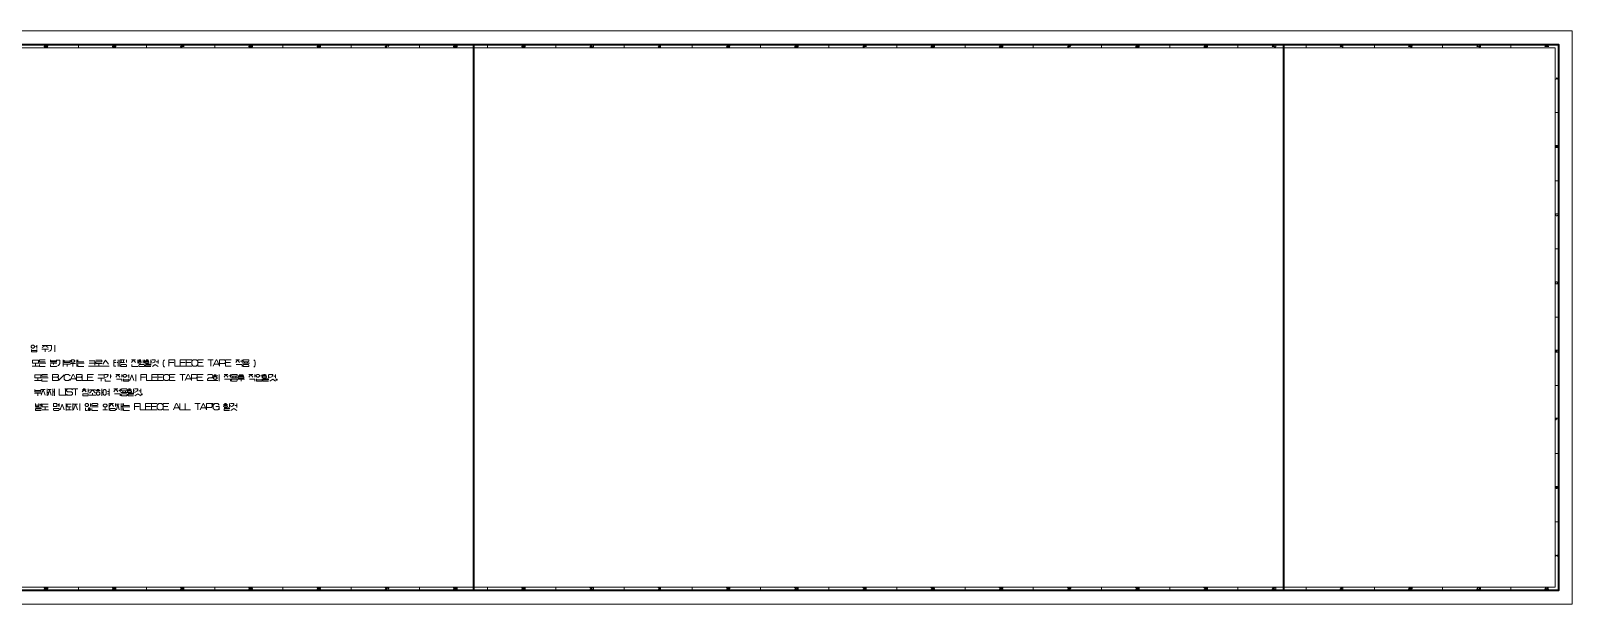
# Model space of a CAD drawing. Header units: millimetres. Extents: x 0 to 174, y 0 to 33.
# Drawn here: x 84.7 to 173.6, y 0 to 33.1 of the extents above; entities that cross this region are included whole.
import ezdxf

# ---------------------------------------------------------------- set-up
doc = ezdxf.new("R2010")
doc.units = ezdxf.units.MM
doc.layers.add('PDF2_형상', color=7, linetype='Continuous', true_color=0x405f80)

msp = doc.modelspace()

# ---------------------------------------------------------------- linework, layer by layer
at = {"layer": 'PDF2_형상', "color": 7, "lineweight": 13}
for points in [[(0, 0), (0, 33.11), (173.622, 33.11), (173.622, 0)], [(0.984, 0.984), (0.984, 32.126), (172.638, 32.126), (172.638, 0.984)], [(109.183, 32.288), (109.242, 32.288), (109.258, 32.271), (109.258, 32.254), (109.242, 32.237), (109.183, 32.237), (109.166, 32.254), (109.166, 32.271)], [(117.065, 32.288), (117.116, 32.288), (117.141, 32.262), (117.141, 32.203), (117.116, 32.178), (117.065, 32.178), (117.04, 32.203), (117.04, 32.262)], [(148.553, 32.288), (148.612, 32.288), (148.628, 32.271), (148.628, 32.254), (148.612, 32.237), (148.553, 32.237), (148.536, 32.254), (148.536, 32.271)], [(156.443, 32.288), (156.494, 32.288), (156.519, 32.262), (156.519, 32.203), (156.494, 32.178), (156.443, 32.178), (156.418, 32.203), (156.418, 32.262)], [(172.677, 18.607), (172.753, 18.607), (172.778, 18.581), (172.778, 18.522), (172.753, 18.497), (172.677, 18.497)], [(84.73, 14.961), (84.814, 14.961), (84.871, 14.904), (84.871, 14.848), (84.814, 14.792), (84.73, 14.792), (84.674, 14.848), (84.674, 14.904)], [(84.758, 14.089), (85.096, 14.089), (85.096, 13.92), (84.758, 13.92)], [(87.036, 14.117), (87.148, 14.117), (87.205, 14.061), (87.205, 14.033), (87.148, 13.976), (87.036, 13.976), (86.98, 14.033), (86.98, 14.061)], [(89.876, 13.836), (90.157, 13.836), (90.186, 13.808), (90.186, 13.751), (90.157, 13.723), (89.876, 13.723), (89.848, 13.751), (89.848, 13.808)], [(90.889, 14.004), (91.001, 14.004), (91.029, 13.976), (91.029, 13.948), (91.001, 13.92), (90.889, 13.92), (90.861, 13.948), (90.861, 13.976)], [(90.917, 13.836), (91.198, 13.836), (91.226, 13.808), (91.226, 13.751), (91.198, 13.723), (90.917, 13.723), (90.889, 13.751), (90.889, 13.808)], [(91.282, 14.004), (91.451, 14.004), (91.479, 13.976), (91.479, 13.948), (91.451, 13.92), (91.282, 13.92), (91.254, 13.948), (91.254, 13.976)], [(96.935, 14.117), (97.216, 14.117), (97.244, 14.089), (97.244, 14.033), (97.216, 14.004), (96.935, 14.004), (96.907, 14.033), (96.907, 14.089)], [(96.935, 13.836), (97.216, 13.836), (97.244, 13.808), (97.244, 13.751), (97.216, 13.723), (96.935, 13.723), (96.907, 13.751), (96.907, 13.808)], [(84.899, 13.245), (85.236, 13.245), (85.236, 13.077), (84.899, 13.077)], [(90.045, 13.273), (90.129, 13.273), (90.186, 13.217), (90.186, 13.161), (90.129, 13.105), (90.045, 13.105), (89.989, 13.161), (89.989, 13.217)], [(95.247, 13.133), (95.36, 13.133), (95.416, 13.077), (95.416, 13.048), (95.36, 12.992), (95.247, 12.992), (95.191, 13.048), (95.191, 13.077)], [(96.26, 13.273), (96.541, 13.273), (96.569, 13.245), (96.569, 13.189), (96.541, 13.161), (96.26, 13.161), (96.232, 13.189), (96.232, 13.245)], [(96.26, 12.992), (96.541, 12.992), (96.569, 12.964), (96.569, 12.908), (96.541, 12.88), (96.26, 12.88), (96.232, 12.908), (96.232, 12.964)], [(96.654, 13.133), (96.935, 13.133), (96.963, 13.105), (96.963, 13.077), (96.935, 13.048), (96.654, 13.048), (96.626, 13.077), (96.626, 13.105)], [(97.722, 13.273), (97.807, 13.273), (97.863, 13.217), (97.863, 13.161), (97.807, 13.105), (97.722, 13.105), (97.666, 13.161), (97.666, 13.217)], [(98.06, 13.161), (98.228, 13.161), (98.257, 13.133), (98.257, 13.105), (98.228, 13.077), (98.06, 13.077), (98.032, 13.105), (98.032, 13.133)], [(98.819, 12.992), (98.875, 12.992), (98.875, 12.936), (98.819, 12.936)], [(85.967, 11.586), (86.164, 11.586), (86.164, 11.417), (85.967, 11.417)], [(87.655, 12.148), (87.964, 12.148), (87.964, 12.036), (87.655, 12.036)], [(87.852, 11.586), (87.936, 11.586), (87.992, 11.53), (87.992, 11.474), (87.936, 11.417), (87.852, 11.417), (87.795, 11.474), (87.795, 11.53)], [(88.217, 11.586), (88.498, 11.586), (88.526, 11.558), (88.526, 11.502), (88.498, 11.474), (88.217, 11.474), (88.189, 11.502), (88.189, 11.558)], [(88.498, 12.261), (88.583, 12.261), (88.639, 12.205), (88.639, 12.12), (88.583, 12.064), (88.498, 12.064), (88.442, 12.12), (88.442, 12.205)], [(88.892, 12.402), (88.948, 12.402), (89.005, 12.345), (89.005, 12.12), (88.948, 12.064), (88.892, 12.064), (88.836, 12.12), (88.836, 12.345)], [(89.904, 12.43), (90.186, 12.43), (90.214, 12.402), (90.214, 12.345), (90.186, 12.317), (89.904, 12.317), (89.876, 12.345), (89.876, 12.402)], [(89.904, 12.148), (90.186, 12.148), (90.214, 12.12), (90.214, 12.064), (90.186, 12.036), (89.904, 12.036), (89.876, 12.064), (89.876, 12.12)], [(90.27, 12.317), (90.439, 12.317), (90.467, 12.289), (90.467, 12.261), (90.439, 12.233), (90.27, 12.233), (90.242, 12.261), (90.242, 12.289)], [(91.029, 12.148), (91.086, 12.148), (91.086, 12.092), (91.029, 12.092)], [(95.135, 11.586), (95.191, 11.586), (95.135, 11.474)], [(85.996, 11.305), (86.277, 11.305), (86.305, 11.277), (86.305, 11.22), (86.277, 11.192), (85.996, 11.192), (85.967, 11.22), (85.967, 11.277)], [(87.992, 11.249), (88.077, 11.249), (88.105, 11.22), (88.077, 11.192), (87.992, 11.192), (87.964, 11.22)], [(88.892, 11.558), (89.005, 11.558), (89.061, 11.502), (89.061, 11.445), (89.005, 11.389), (88.892, 11.389), (88.836, 11.445), (88.836, 11.502)], [(89.258, 11.305), (89.511, 11.305), (89.539, 11.277), (89.539, 11.22), (89.511, 11.192), (89.258, 11.192), (89.229, 11.22), (89.229, 11.277)], [(95.81, 11.474), (95.979, 11.474), (96.007, 11.445), (96.007, 11.417), (95.979, 11.389), (95.81, 11.389), (95.782, 11.417), (95.782, 11.445)], [(109.183, 0.949), (109.242, 0.949), (109.258, 0.932), (109.258, 0.915), (109.242, 0.898), (109.183, 0.898), (109.166, 0.915), (109.166, 0.932)], [(117.065, 0.949), (117.116, 0.949), (117.141, 0.924), (117.141, 0.865), (117.116, 0.839), (117.065, 0.839), (117.04, 0.865), (117.04, 0.924)], [(148.553, 0.949), (148.612, 0.949), (148.628, 0.932), (148.628, 0.915), (148.612, 0.898), (148.553, 0.898), (148.536, 0.915), (148.536, 0.932)], [(156.443, 0.949), (156.494, 0.949), (156.519, 0.924), (156.519, 0.865), (156.494, 0.839), (156.443, 0.839), (156.418, 0.865), (156.418, 0.924)]]:
    msp.add_lwpolyline(points, close=True, dxfattribs=at)
at = {"layer": 'PDF2_형상', "color": 7, "lineweight": 35}
msp.add_lwpolyline([(0.787, 0.787), (0.787, 32.323), (172.835, 32.323), (172.835, 0.787)], close=True, dxfattribs=at)
at = {"layer": 'PDF2_형상', "color": 7, "lineweight": 13}
for points in [[(85.433, 32.271), (85.45, 32.288), (85.509, 32.288), (85.526, 32.271), (85.526, 32.246), (85.509, 32.229), (85.458, 32.229), (85.433, 32.203), (85.433, 32.178), (85.526, 32.178)], [(85.544, 32.271), (85.56, 32.288), (85.62, 32.288), (85.636, 32.271), (85.636, 32.246), (85.62, 32.229), (85.569, 32.229), (85.544, 32.203), (85.544, 32.178), (85.636, 32.178)], [(87.402, 32.126), (87.402, 32.323)], [(89.37, 32.271), (89.387, 32.288), (89.446, 32.288), (89.463, 32.271), (89.463, 32.246), (89.446, 32.229), (89.395, 32.229), (89.37, 32.203), (89.37, 32.178), (89.463, 32.178)], [(89.481, 32.271), (89.497, 32.288), (89.557, 32.288), (89.573, 32.271), (89.573, 32.254), (89.557, 32.237), (89.514, 32.237), (89.557, 32.237), (89.573, 32.22), (89.573, 32.195), (89.557, 32.178), (89.497, 32.178), (89.481, 32.195)], [(91.339, 32.126), (91.339, 32.323)], [(93.307, 32.271), (93.324, 32.288), (93.383, 32.288), (93.4, 32.271), (93.4, 32.246), (93.383, 32.229), (93.332, 32.229), (93.307, 32.203), (93.307, 32.178), (93.4, 32.178)], [(93.493, 32.178), (93.493, 32.288), (93.477, 32.288), (93.418, 32.212), (93.418, 32.195), (93.519, 32.195)], [(95.276, 32.126), (95.276, 32.323)], [(97.244, 32.271), (97.261, 32.288), (97.32, 32.288), (97.337, 32.271), (97.337, 32.246), (97.32, 32.229), (97.269, 32.229), (97.244, 32.203), (97.244, 32.178), (97.337, 32.178)], [(97.447, 32.288), (97.355, 32.288), (97.355, 32.246), (97.431, 32.246), (97.447, 32.229), (97.447, 32.195), (97.431, 32.178), (97.372, 32.178), (97.355, 32.195)], [(99.213, 32.126), (99.213, 32.323)], [(101.181, 32.271), (101.198, 32.288), (101.257, 32.288), (101.274, 32.271), (101.274, 32.246), (101.257, 32.229), (101.206, 32.229), (101.181, 32.203), (101.181, 32.178), (101.274, 32.178)], [(101.384, 32.271), (101.367, 32.288), (101.308, 32.288), (101.292, 32.271), (101.292, 32.195), (101.308, 32.178), (101.367, 32.178), (101.384, 32.195), (101.384, 32.229), (101.367, 32.246), (101.308, 32.246), (101.292, 32.229)], [(103.15, 32.126), (103.15, 32.323)], [(105.118, 32.271), (105.135, 32.288), (105.194, 32.288), (105.211, 32.271), (105.211, 32.246), (105.194, 32.229), (105.143, 32.229), (105.118, 32.203), (105.118, 32.178), (105.211, 32.178)], [(105.229, 32.262), (105.229, 32.288), (105.321, 32.288), (105.321, 32.262), (105.279, 32.22), (105.279, 32.178)], [(107.087, 32.126), (107.087, 32.323)], [(109.055, 32.271), (109.072, 32.288), (109.131, 32.288), (109.148, 32.271), (109.148, 32.246), (109.131, 32.229), (109.08, 32.229), (109.055, 32.203), (109.055, 32.178), (109.148, 32.178)], [(109.183, 32.237), (109.166, 32.22), (109.166, 32.195), (109.183, 32.178), (109.242, 32.178), (109.258, 32.195), (109.258, 32.22), (109.242, 32.237)], [(111.024, 32.126), (111.024, 32.323)], [(112.992, 32.271), (113.009, 32.288), (113.068, 32.288), (113.085, 32.271), (113.085, 32.246), (113.068, 32.229), (113.017, 32.229), (112.992, 32.203), (112.992, 32.178), (113.085, 32.178)], [(113.195, 32.246), (113.179, 32.229), (113.12, 32.229), (113.103, 32.246), (113.103, 32.271), (113.12, 32.288), (113.179, 32.288), (113.195, 32.271), (113.195, 32.195), (113.179, 32.178), (113.12, 32.178), (113.103, 32.195)], [(114.961, 32.126), (114.961, 32.323)], [(116.929, 32.271), (116.946, 32.288), (117.005, 32.288), (117.022, 32.271), (117.022, 32.254), (117.005, 32.237), (116.963, 32.237), (117.005, 32.237), (117.022, 32.22), (117.022, 32.195), (117.005, 32.178), (116.946, 32.178), (116.929, 32.195)], [(118.898, 32.126), (118.898, 32.323)], [(120.866, 32.271), (120.883, 32.288), (120.942, 32.288), (120.959, 32.271), (120.959, 32.254), (120.942, 32.237), (120.9, 32.237), (120.942, 32.237), (120.959, 32.22), (120.959, 32.195), (120.942, 32.178), (120.883, 32.178), (120.866, 32.195)], [(120.977, 32.271), (121.002, 32.288), (121.002, 32.178)], [(120.977, 32.178), (121.027, 32.178)], [(122.835, 32.126), (122.835, 32.323)], [(124.803, 32.271), (124.82, 32.288), (124.879, 32.288), (124.896, 32.271), (124.896, 32.254), (124.879, 32.237), (124.837, 32.237), (124.879, 32.237), (124.896, 32.22), (124.896, 32.195), (124.879, 32.178), (124.82, 32.178), (124.803, 32.195)], [(124.914, 32.271), (124.931, 32.288), (124.99, 32.288), (125.007, 32.271), (125.007, 32.246), (124.99, 32.229), (124.939, 32.229), (124.914, 32.203), (124.914, 32.178), (125.007, 32.178)], [(126.772, 32.126), (126.772, 32.323)], [(128.74, 32.271), (128.757, 32.288), (128.816, 32.288), (128.833, 32.271), (128.833, 32.254), (128.816, 32.237), (128.774, 32.237), (128.816, 32.237), (128.833, 32.22), (128.833, 32.195), (128.816, 32.178), (128.757, 32.178), (128.74, 32.195)], [(128.851, 32.271), (128.868, 32.288), (128.927, 32.288), (128.943, 32.271), (128.943, 32.254), (128.927, 32.237), (128.884, 32.237), (128.927, 32.237), (128.943, 32.22), (128.943, 32.195), (128.927, 32.178), (128.868, 32.178), (128.851, 32.195)], [(130.709, 32.126), (130.709, 32.323)], [(132.677, 32.271), (132.694, 32.288), (132.753, 32.288), (132.77, 32.271), (132.77, 32.254), (132.753, 32.237), (132.711, 32.237), (132.753, 32.237), (132.77, 32.22), (132.77, 32.195), (132.753, 32.178), (132.694, 32.178), (132.677, 32.195)], [(132.864, 32.178), (132.864, 32.288), (132.847, 32.288), (132.788, 32.212), (132.788, 32.195), (132.889, 32.195)], [(134.646, 32.126), (134.646, 32.323)], [(136.614, 32.271), (136.631, 32.288), (136.69, 32.288), (136.707, 32.271), (136.707, 32.254), (136.69, 32.237), (136.648, 32.237), (136.69, 32.237), (136.707, 32.22), (136.707, 32.195), (136.69, 32.178), (136.631, 32.178), (136.614, 32.195)], [(136.818, 32.288), (136.725, 32.288), (136.725, 32.246), (136.801, 32.246), (136.818, 32.229), (136.818, 32.195), (136.801, 32.178), (136.742, 32.178), (136.725, 32.195)], [(138.583, 32.126), (138.583, 32.323)], [(140.551, 32.271), (140.568, 32.288), (140.627, 32.288), (140.644, 32.271), (140.644, 32.254), (140.627, 32.237), (140.585, 32.237), (140.627, 32.237), (140.644, 32.22), (140.644, 32.195), (140.627, 32.178), (140.568, 32.178), (140.551, 32.195)], [(140.755, 32.271), (140.738, 32.288), (140.679, 32.288), (140.662, 32.271), (140.662, 32.195), (140.679, 32.178), (140.738, 32.178), (140.755, 32.195), (140.755, 32.229), (140.738, 32.246), (140.679, 32.246), (140.662, 32.229)], [(142.52, 32.126), (142.52, 32.323)], [(144.488, 32.271), (144.505, 32.288), (144.564, 32.288), (144.581, 32.271), (144.581, 32.254), (144.564, 32.237), (144.522, 32.237), (144.564, 32.237), (144.581, 32.22), (144.581, 32.195), (144.564, 32.178), (144.505, 32.178), (144.488, 32.195)], [(144.599, 32.262), (144.599, 32.288), (144.692, 32.288), (144.692, 32.262), (144.649, 32.22), (144.649, 32.178)], [(146.457, 32.126), (146.457, 32.323)], [(148.425, 32.271), (148.442, 32.288), (148.501, 32.288), (148.518, 32.271), (148.518, 32.254), (148.501, 32.237), (148.459, 32.237), (148.501, 32.237), (148.518, 32.22), (148.518, 32.195), (148.501, 32.178), (148.442, 32.178), (148.425, 32.195)], [(148.553, 32.237), (148.536, 32.22), (148.536, 32.195), (148.553, 32.178), (148.612, 32.178), (148.628, 32.195), (148.628, 32.22), (148.612, 32.237)], [(150.394, 32.126), (150.394, 32.323)], [(152.362, 32.271), (152.379, 32.288), (152.438, 32.288), (152.455, 32.271), (152.455, 32.254), (152.438, 32.237), (152.396, 32.237), (152.438, 32.237), (152.455, 32.22), (152.455, 32.195), (152.438, 32.178), (152.379, 32.178), (152.362, 32.195)], [(152.566, 32.246), (152.549, 32.229), (152.49, 32.229), (152.473, 32.246), (152.473, 32.271), (152.49, 32.288), (152.549, 32.288), (152.566, 32.271), (152.566, 32.195), (152.549, 32.178), (152.49, 32.178), (152.473, 32.195)], [(154.331, 32.126), (154.331, 32.323)], [(156.375, 32.178), (156.375, 32.288), (156.358, 32.288), (156.299, 32.212), (156.299, 32.195), (156.4, 32.195)], [(158.268, 32.126), (158.268, 32.323)], [(160.312, 32.178), (160.312, 32.288), (160.295, 32.288), (160.236, 32.212), (160.236, 32.195), (160.337, 32.195)], [(160.355, 32.271), (160.381, 32.288), (160.381, 32.178)], [(160.355, 32.178), (160.406, 32.178)], [(162.205, 32.126), (162.205, 32.323)], [(164.249, 32.178), (164.249, 32.288), (164.232, 32.288), (164.173, 32.212), (164.173, 32.195), (164.274, 32.195)], [(164.292, 32.271), (164.309, 32.288), (164.368, 32.288), (164.385, 32.271), (164.385, 32.246), (164.368, 32.229), (164.318, 32.229), (164.292, 32.203), (164.292, 32.178), (164.385, 32.178)], [(166.142, 32.126), (166.142, 32.323)], [(168.186, 32.178), (168.186, 32.288), (168.169, 32.288), (168.11, 32.212), (168.11, 32.195), (168.212, 32.195)], [(168.229, 32.271), (168.246, 32.288), (168.305, 32.288), (168.322, 32.271), (168.322, 32.254), (168.305, 32.237), (168.263, 32.237), (168.305, 32.237), (168.322, 32.22), (168.322, 32.195), (168.305, 32.178), (168.246, 32.178), (168.229, 32.195)], [(170.079, 32.126), (170.079, 32.323)], [(172.123, 32.178), (172.123, 32.288), (172.106, 32.288), (172.047, 32.212), (172.047, 32.195), (172.148, 32.195)], [(172.242, 32.178), (172.242, 32.288), (172.225, 32.288), (172.166, 32.212), (172.166, 32.195), (172.267, 32.195)], [(172.677, 30.308), (172.728, 30.418), (172.736, 30.418), (172.787, 30.308)], [(172.694, 30.342), (172.77, 30.342)], [(172.638, 28.386), (172.835, 28.386)], [(172.762, 26.43), (172.778, 26.413), (172.778, 26.388), (172.762, 26.371), (172.677, 26.371), (172.677, 26.481), (172.762, 26.481), (172.778, 26.464), (172.778, 26.447), (172.762, 26.43), (172.677, 26.43)], [(172.638, 24.449), (172.835, 24.449)], [(172.778, 22.518), (172.753, 22.544), (172.703, 22.544), (172.677, 22.518), (172.677, 22.459), (172.703, 22.434), (172.753, 22.434), (172.778, 22.459)], [(172.638, 20.512), (172.835, 20.512)], [(172.638, 16.575), (172.835, 16.575)], [(84.702, 14.707), (84.702, 14.567), (85.011, 14.567), (85.011, 14.707), (85.011, 14.651), (84.702, 14.651)], [(84.927, 14.876), (85.011, 14.876)], [(85.011, 14.961), (85.011, 14.764)], [(85.293, 14.736), (85.686, 14.736)], [(85.321, 14.933), (85.658, 14.933)], [(85.321, 14.82), (85.489, 14.933), (85.658, 14.82)], [(85.489, 14.736), (85.489, 14.567)], [(85.686, 14.933), (85.855, 14.933), (85.855, 14.82), (85.855, 14.736), (85.827, 14.679), (85.771, 14.623), (85.686, 14.595)], [(86.052, 14.961), (86.052, 14.567)], [(172.778, 14.67), (172.677, 14.67), (172.677, 14.56), (172.778, 14.56)], [(172.762, 14.619), (172.677, 14.619)], [(84.73, 13.751), (85.124, 13.751)], [(84.927, 13.92), (84.927, 13.751)], [(85.124, 13.92), (85.517, 13.92)], [(85.489, 14.117), (85.152, 14.117), (85.152, 14.004), (85.489, 14.004)], [(85.152, 13.836), (85.152, 13.723), (85.489, 13.723)], [(85.771, 13.92), (86.164, 13.92)], [(85.799, 14.117), (85.799, 14.004), (86.136, 14.004), (86.136, 14.117), (86.136, 14.061), (85.799, 14.061)], [(85.799, 13.836), (85.799, 13.723), (86.136, 13.723)], [(85.967, 13.92), (85.967, 13.836)], [(86.164, 14.089), (86.333, 14.089), (86.333, 13.976), (86.333, 13.892), (86.305, 13.836), (86.249, 13.78), (86.164, 13.751)], [(86.53, 14.117), (86.53, 13.723)], [(86.558, 13.864), (86.952, 13.864)], [(86.586, 14.089), (86.586, 13.948), (86.923, 13.948), (86.923, 14.089), (86.923, 14.033), (86.586, 14.033)], [(86.755, 13.864), (86.755, 13.723)], [(86.952, 13.892), (87.233, 13.892)], [(87.092, 13.892), (87.092, 13.723)], [(87.317, 14.117), (87.317, 13.723)], [(87.345, 13.92), (87.739, 13.92)], [(87.373, 14.117), (87.373, 14.004), (87.711, 14.004)], [(87.373, 13.836), (87.373, 13.723), (87.711, 13.723)], [(87.992, 13.751), (88.386, 13.751), (88.78, 13.751), (89.173, 13.751)], [(88.02, 14.061), (88.358, 14.061), (88.358, 13.808)], [(88.02, 13.92), (88.358, 13.92)], [(88.414, 14.089), (88.751, 14.089), (88.751, 14.004), (88.414, 14.004), (88.414, 13.892), (88.751, 13.892)], [(88.583, 13.892), (88.583, 13.751)], [(88.808, 13.864), (88.976, 14.089), (89.145, 13.864)], [(89.567, 14.089), (89.454, 14.089), (89.454, 13.751), (89.567, 13.751)], [(89.454, 13.948), (89.567, 13.948)], [(89.623, 13.948), (89.707, 13.948)], [(89.707, 14.117), (89.707, 13.723)], [(89.792, 14.117), (89.792, 13.723)], [(89.82, 14.117), (90.073, 14.117)], [(89.82, 13.948), (90.073, 13.948)], [(89.876, 14.117), (89.876, 13.948), (90.017, 13.948), (90.017, 14.117)], [(90.186, 14.117), (90.186, 13.948)], [(90.467, 13.948), (90.579, 14.117), (90.692, 13.948)], [(90.467, 14.117), (90.692, 14.117)], [(90.495, 13.836), (90.495, 13.723), (90.832, 13.723)], [(90.832, 14.117), (90.832, 13.92)], [(90.861, 14.061), (91.029, 14.061)], [(90.889, 14.117), (91.001, 14.117)], [(91.142, 14.117), (91.142, 13.92)], [(91.142, 14.004), (91.226, 14.004)], [(91.226, 14.117), (91.226, 13.92)], [(91.254, 14.061), (91.479, 14.061)], [(91.282, 13.864), (91.592, 13.864), (91.592, 13.808), (91.282, 13.808), (91.282, 13.723), (91.592, 13.723)], [(91.311, 14.117), (91.423, 14.117)], [(91.592, 14.117), (91.592, 13.92)], [(91.592, 14.004), (91.648, 14.004)], [(91.648, 14.117), (91.845, 14.117), (91.845, 14.061), (91.817, 14.004), (91.789, 13.976), (91.732, 13.948), (91.648, 13.92)], [(91.676, 13.723), (91.845, 13.836), (92.013, 13.723)], [(91.901, 14.004), (92.013, 14.004)], [(92.013, 14.117), (92.013, 13.892)], [(92.379, 14.117), (92.323, 14.061), (92.295, 13.976), (92.295, 13.836), (92.323, 13.751), (92.379, 13.695)], [(93.279, 13.751), (92.97, 13.751), (92.97, 14.117), (92.632, 14.117), (92.632, 13.751)], [(92.913, 13.948), (92.632, 13.948)], [(93.617, 14.117), (93.279, 14.117), (93.279, 13.751), (93.617, 13.751)], [(93.56, 13.948), (93.279, 13.948)], [(93.954, 14.117), (93.617, 14.117), (93.617, 13.751), (93.954, 13.751)], [(93.898, 13.948), (93.617, 13.948)], [(94.291, 14.033), (94.207, 14.117), (94.038, 14.117), (93.954, 14.033), (93.954, 13.836), (94.038, 13.751), (94.207, 13.751), (94.291, 13.836)], [(94.629, 14.117), (94.291, 14.117), (94.291, 13.751), (94.629, 13.751)], [(94.573, 13.948), (94.291, 13.948)], [(94.882, 14.117), (95.191, 14.117)], [(95.051, 14.117), (95.051, 13.751)], [(95.191, 13.751), (95.36, 14.117), (95.388, 14.117), (95.557, 13.751), (95.557, 14.117), (95.838, 14.117), (95.894, 14.061), (95.894, 13.948), (95.838, 13.892), (95.557, 13.892)], [(95.247, 13.864), (95.501, 13.864)], [(96.232, 14.117), (95.894, 14.117), (95.894, 13.751), (96.232, 13.751)], [(96.176, 13.948), (95.894, 13.948)], [(96.485, 14.117), (96.71, 14.117)], [(96.485, 13.948), (96.597, 14.117), (96.71, 13.948)], [(96.513, 13.836), (96.85, 13.836), (96.85, 13.723)], [(96.766, 14.033), (96.85, 14.033)], [(96.85, 14.117), (96.85, 13.948)], [(96.879, 13.92), (97.272, 13.92)], [(96.991, 14.004), (96.991, 13.92)], [(97.16, 14.004), (97.16, 13.92)], [(97.525, 14.117), (97.582, 14.061), (97.61, 13.976), (97.61, 13.836), (97.582, 13.751), (97.525, 13.695)], [(84.871, 12.908), (85.264, 12.908)], [(85.067, 13.077), (85.067, 12.908)], [(85.264, 13.077), (85.658, 13.077)], [(85.63, 13.273), (85.293, 13.273), (85.293, 13.161), (85.63, 13.161)], [(85.293, 12.992), (85.293, 12.88), (85.63, 12.88)], [(86.192, 13.105), (86.249, 13.048), (86.249, 12.964), (86.192, 12.908), (85.911, 12.908), (85.911, 13.273), (86.192, 13.273), (86.249, 13.217), (86.249, 13.161), (86.192, 13.105), (85.911, 13.105)], [(86.586, 13.245), (86.249, 12.908)], [(86.924, 13.189), (86.839, 13.273), (86.67, 13.273), (86.586, 13.189), (86.586, 12.992), (86.67, 12.908), (86.839, 12.908), (86.924, 12.992)], [(86.924, 12.908), (87.092, 13.273), (87.12, 13.273), (87.289, 12.908)], [(86.98, 13.02), (87.233, 13.02)], [(87.57, 13.105), (87.627, 13.048), (87.627, 12.964), (87.57, 12.908), (87.289, 12.908), (87.289, 13.273), (87.57, 13.273), (87.627, 13.217), (87.627, 13.161), (87.57, 13.105), (87.289, 13.105)], [(87.627, 13.273), (87.627, 12.908), (87.936, 12.908)], [(88.273, 13.273), (87.936, 13.273), (87.936, 12.908), (88.273, 12.908)], [(88.217, 13.105), (87.936, 13.105)], [(88.527, 13.048), (88.92, 13.048)], [(88.555, 13.245), (88.892, 13.245), (88.892, 13.105)], [(88.723, 13.048), (88.723, 12.88)], [(88.92, 13.273), (89.117, 13.273), (89.117, 13.217), (89.089, 13.161), (89.061, 13.133), (89.005, 13.105), (88.92, 13.077)], [(88.948, 12.992), (88.948, 12.88), (89.258, 12.88)], [(89.258, 13.273), (89.258, 13.048)], [(89.258, 13.161), (89.314, 13.161)], [(89.567, 13.273), (89.792, 13.273)], [(89.567, 13.105), (89.679, 13.273), (89.792, 13.105)], [(89.595, 12.992), (89.904, 12.992), (89.904, 12.88)], [(89.904, 13.273), (89.904, 13.105)], [(89.904, 13.189), (89.961, 13.189)], [(90.017, 13.02), (90.017, 12.88), (90.326, 12.88), (90.326, 13.02), (90.326, 12.964), (90.017, 12.964)], [(90.242, 13.189), (90.326, 13.189)], [(90.326, 13.273), (90.326, 13.077)], [(90.383, 12.908), (90.495, 13.245), (90.608, 12.908)], [(90.72, 13.273), (90.72, 12.88)], [(91.648, 12.908), (91.339, 12.908), (91.339, 13.273), (91.001, 13.273), (91.001, 12.908)], [(91.282, 13.105), (91.001, 13.105)], [(91.985, 13.273), (91.648, 13.273), (91.648, 12.908), (91.985, 12.908)], [(91.929, 13.105), (91.648, 13.105)], [(92.323, 13.273), (91.985, 13.273), (91.985, 12.908), (92.323, 12.908)], [(92.267, 13.105), (91.985, 13.105)], [(92.66, 13.189), (92.576, 13.273), (92.407, 13.273), (92.323, 13.189), (92.323, 12.992), (92.407, 12.908), (92.576, 12.908), (92.66, 12.992)], [(92.998, 13.273), (92.66, 13.273), (92.66, 12.908), (92.998, 12.908)], [(92.942, 13.105), (92.66, 13.105)], [(93.251, 13.273), (93.56, 13.273)], [(93.42, 13.273), (93.42, 12.908)], [(93.56, 12.908), (93.729, 13.273), (93.757, 13.273), (93.926, 12.908), (93.926, 13.273), (94.207, 13.273), (94.263, 13.217), (94.263, 13.105), (94.207, 13.048), (93.926, 13.048)], [(93.617, 13.02), (93.87, 13.02)], [(94.601, 13.273), (94.263, 13.273), (94.263, 12.908), (94.601, 12.908)], [(94.545, 13.105), (94.263, 13.105)], [(94.854, 13.217), (94.91, 13.273), (95.107, 13.273), (95.163, 13.217), (95.163, 13.133), (95.107, 13.077), (94.938, 13.077), (94.854, 12.992), (94.854, 12.908), (95.163, 12.908), (95.444, 12.908)], [(95.163, 13.189), (95.444, 13.189)], [(95.247, 13.245), (95.36, 13.245)], [(95.304, 12.992), (95.304, 12.908)], [(95.529, 13.273), (95.529, 12.88)], [(95.81, 13.273), (96.035, 13.273)], [(95.81, 13.105), (95.922, 13.273), (96.035, 13.105)], [(95.838, 12.992), (96.176, 12.992), (96.176, 12.88)], [(96.091, 13.189), (96.176, 13.189)], [(96.176, 13.273), (96.176, 13.105)], [(96.204, 13.077), (96.597, 13.077)], [(96.316, 13.161), (96.316, 13.077)], [(96.485, 13.161), (96.485, 13.077)], [(96.597, 12.992), (96.991, 12.992)], [(96.626, 13.189), (96.963, 13.189)], [(96.682, 13.245), (96.907, 13.245)], [(96.794, 12.992), (96.794, 12.88)], [(97.244, 13.273), (97.469, 13.273)], [(97.244, 13.105), (97.357, 13.273), (97.469, 13.105)], [(97.272, 12.992), (97.582, 12.992), (97.582, 12.88)], [(97.582, 13.273), (97.582, 13.105)], [(97.582, 13.189), (97.638, 13.189)], [(97.694, 13.02), (97.694, 12.88), (98.003, 12.88), (98.003, 13.02), (98.003, 12.964), (97.694, 12.964)], [(97.919, 13.189), (98.003, 13.189)], [(98.003, 13.273), (98.003, 13.077)], [(98.032, 13.217), (98.257, 13.217)], [(98.06, 13.02), (98.369, 13.02), (98.369, 12.964), (98.06, 12.964), (98.06, 12.88), (98.369, 12.88)], [(98.088, 13.273), (98.2, 13.273)], [(98.369, 13.273), (98.369, 13.077)], [(98.369, 13.161), (98.425, 13.161)], [(98.425, 13.273), (98.622, 13.273), (98.622, 13.217), (98.594, 13.161), (98.566, 13.133), (98.51, 13.105), (98.425, 13.077)], [(98.453, 12.88), (98.622, 12.992), (98.791, 12.88)], [(98.678, 13.161), (98.791, 13.161)], [(98.791, 13.273), (98.791, 13.048)], [(98.847, 12.992), (98.847, 12.936)], [(172.638, 12.638), (172.835, 12.638)], [(84.871, 12.177), (85.264, 12.177)], [(84.899, 12.402), (84.899, 12.261), (85.236, 12.261), (85.236, 12.402), (85.236, 12.345), (84.899, 12.345)], [(84.927, 11.586), (84.927, 11.417), (85.124, 11.417), (85.124, 11.586), (85.124, 11.502), (84.927, 11.502)], [(85.067, 12.177), (85.067, 12.036)], [(85.264, 12.402), (85.489, 12.402)], [(85.264, 12.064), (85.377, 12.402), (85.489, 12.064)], [(85.264, 11.586), (85.264, 11.417)], [(85.602, 12.43), (85.602, 12.036)], [(85.602, 12.233), (85.658, 12.233)], [(85.658, 12.402), (85.827, 12.402)], [(85.658, 12.064), (85.742, 12.402), (85.827, 12.064)], [(85.939, 12.43), (85.939, 12.036)], [(85.939, 12.261), (86.024, 12.261)], [(86.024, 12.43), (86.024, 12.036)], [(86.305, 12.43), (86.305, 12.064), (86.614, 12.064), (86.727, 12.064)], [(86.305, 11.586), (86.305, 11.417)], [(86.614, 12.43), (86.727, 12.43)], [(86.67, 12.43), (86.67, 12.064)], [(86.699, 11.586), (86.699, 11.192)], [(87.064, 12.373), (87.008, 12.43), (86.783, 12.43), (86.727, 12.373), (86.727, 12.317), (86.783, 12.261), (87.008, 12.261), (87.064, 12.205), (87.064, 12.12), (87.008, 12.064), (86.783, 12.064), (86.727, 12.12)], [(87.064, 12.43), (87.373, 12.43)], [(87.092, 11.586), (87.092, 11.192)], [(87.233, 12.43), (87.233, 12.064)], [(87.486, 11.586), (87.486, 11.192)], [(87.627, 12.261), (87.739, 12.373), (87.852, 12.261)], [(87.627, 12.373), (87.852, 12.373)], [(87.683, 12.43), (87.795, 12.43)], [(87.964, 12.43), (87.964, 12.233)], [(87.964, 12.317), (88.02, 12.317)], [(88.02, 12.064), (88.414, 12.064)], [(88.048, 12.373), (88.386, 12.373)], [(88.048, 12.177), (88.217, 12.373), (88.386, 12.177)], [(88.105, 11.586), (88.105, 11.417)], [(88.217, 12.177), (88.217, 12.064)], [(88.414, 12.345), (88.667, 12.345)], [(88.47, 12.402), (88.611, 12.402)], [(88.751, 12.43), (88.751, 12.036)], [(88.751, 12.233), (88.808, 12.233)], [(89.089, 12.289), (89.173, 12.289)], [(89.089, 12.148), (89.173, 12.148)], [(89.173, 12.43), (89.173, 12.036)], [(89.173, 11.586), (89.173, 11.192)], [(89.201, 11.586), (89.426, 11.586)], [(89.201, 11.417), (89.314, 11.586), (89.426, 11.417)], [(89.454, 12.43), (89.679, 12.43)], [(89.454, 12.261), (89.567, 12.43), (89.679, 12.261)], [(89.483, 12.148), (89.82, 12.148), (89.82, 12.036)], [(89.539, 11.586), (89.539, 11.417)], [(89.736, 12.345), (89.82, 12.345)], [(89.82, 12.43), (89.82, 12.261)], [(89.848, 12.233), (90.242, 12.233)], [(89.876, 11.586), (89.876, 11.192)], [(89.961, 12.317), (89.961, 12.233)], [(89.961, 11.586), (89.961, 11.192)], [(90.017, 11.586), (90.017, 11.474), (90.354, 11.474)], [(90.129, 12.317), (90.129, 12.233)], [(90.242, 12.373), (90.467, 12.373)], [(90.27, 12.177), (90.579, 12.177), (90.579, 12.12), (90.27, 12.12), (90.27, 12.036), (90.579, 12.036)], [(90.298, 12.43), (90.411, 12.43)], [(90.579, 12.43), (90.579, 12.233)], [(90.579, 12.317), (90.636, 12.317)], [(90.636, 12.43), (90.832, 12.43), (90.832, 12.373), (90.804, 12.317), (90.776, 12.289), (90.72, 12.261), (90.636, 12.233)], [(91.282, 11.22), (90.973, 11.22), (90.973, 11.586), (90.636, 11.586), (90.636, 11.22)], [(90.664, 12.036), (90.832, 12.148), (91.001, 12.036)], [(90.889, 12.317), (91.001, 12.317)], [(91.001, 12.43), (91.001, 12.205)], [(91.057, 12.148), (91.057, 12.092)], [(91.62, 11.586), (91.282, 11.586), (91.282, 11.22), (91.62, 11.22)], [(91.957, 11.586), (91.62, 11.586), (91.62, 11.22), (91.957, 11.22)], [(92.295, 11.502), (92.21, 11.586), (92.042, 11.586), (91.957, 11.502), (91.957, 11.305), (92.042, 11.22), (92.21, 11.22), (92.295, 11.305)], [(92.632, 11.586), (92.295, 11.586), (92.295, 11.22), (92.632, 11.22)], [(92.885, 11.22), (93.054, 11.586), (93.082, 11.586), (93.251, 11.22)], [(93.251, 11.586), (93.251, 11.22), (93.56, 11.22)], [(93.56, 11.586), (93.56, 11.22), (93.87, 11.22)], [(94.123, 11.586), (94.432, 11.586)], [(94.291, 11.586), (94.291, 11.22)], [(94.432, 11.22), (94.601, 11.586), (94.629, 11.586), (94.798, 11.22), (94.798, 11.586), (95.079, 11.586), (95.135, 11.53), (95.135, 11.417), (95.079, 11.361), (94.798, 11.361)], [(95.163, 11.586), (95.135, 11.474)], [(95.529, 11.502), (95.444, 11.586), (95.276, 11.586), (95.191, 11.502), (95.191, 11.305), (95.276, 11.22), (95.444, 11.22), (95.529, 11.305)], [(95.838, 11.586), (95.951, 11.586)], [(96.119, 11.586), (96.119, 11.389)], [(96.176, 11.586), (96.372, 11.586), (96.372, 11.53), (96.344, 11.474), (96.316, 11.445), (96.26, 11.417), (96.176, 11.389)], [(96.541, 11.586), (96.541, 11.361)], [(84.927, 11.333), (85.264, 11.333), (85.264, 11.277), (84.927, 11.277), (84.927, 11.192), (85.264, 11.192)], [(85.18, 11.53), (85.264, 11.53)], [(85.18, 11.445), (85.264, 11.445)], [(85.293, 11.22), (85.686, 11.22)], [(85.658, 11.558), (85.321, 11.558), (85.321, 11.389), (85.658, 11.389)], [(85.489, 11.389), (85.489, 11.22)], [(86.221, 11.53), (86.305, 11.53)], [(86.221, 11.445), (86.305, 11.445)], [(86.361, 11.22), (86.474, 11.558), (86.586, 11.22)], [(86.727, 11.22), (87.008, 11.22)], [(86.98, 11.558), (86.755, 11.558), (86.755, 11.389), (86.98, 11.389)], [(86.867, 11.389), (86.867, 11.22)], [(87.12, 11.558), (87.345, 11.558)], [(87.12, 11.22), (87.233, 11.558), (87.345, 11.22)], [(87.823, 11.333), (87.823, 11.192), (87.936, 11.192)], [(87.964, 11.305), (88.105, 11.305)], [(87.992, 11.333), (88.077, 11.333)], [(88.105, 11.502), (88.161, 11.502)], [(88.161, 11.389), (88.555, 11.389)], [(88.189, 11.305), (88.189, 11.192), (88.526, 11.192)], [(88.808, 11.22), (89.089, 11.22)], [(88.948, 11.389), (88.948, 11.22)], [(89.539, 11.502), (89.595, 11.502)], [(89.595, 11.558), (89.764, 11.558)], [(89.595, 11.22), (89.679, 11.558), (89.764, 11.22)], [(89.876, 11.417), (89.961, 11.417)], [(89.989, 11.389), (90.383, 11.389)], [(90.017, 11.305), (90.017, 11.192), (90.354, 11.192)], [(90.917, 11.417), (90.636, 11.417)], [(91.564, 11.417), (91.282, 11.417)], [(91.901, 11.417), (91.62, 11.417)], [(92.576, 11.417), (92.295, 11.417)], [(92.942, 11.333), (93.195, 11.333)], [(94.488, 11.333), (94.741, 11.333)], [(95.332, 11.417), (95.529, 11.417), (95.529, 11.22)], [(95.782, 11.53), (96.007, 11.53)], [(95.81, 11.333), (96.119, 11.333), (96.119, 11.277), (95.81, 11.277), (95.81, 11.192), (96.119, 11.192)], [(96.119, 11.474), (96.176, 11.474)], [(96.204, 11.192), (96.372, 11.305), (96.541, 11.192)], [(96.429, 11.474), (96.541, 11.474)], [(172.778, 10.733), (172.677, 10.733), (172.677, 10.623)], [(172.762, 10.682), (172.677, 10.682)], [(172.638, 8.701), (172.835, 8.701)], [(172.778, 6.77), (172.753, 6.796), (172.703, 6.796), (172.677, 6.77), (172.677, 6.711), (172.703, 6.686), (172.753, 6.686), (172.778, 6.711)], [(172.719, 6.745), (172.778, 6.745), (172.778, 6.686)], [(172.638, 4.764), (172.835, 4.764)], [(172.677, 2.859), (172.677, 2.749)], [(172.677, 2.808), (172.77, 2.808)], [(172.77, 2.859), (172.77, 2.749)], [(85.433, 0.932), (85.45, 0.949), (85.509, 0.949), (85.526, 0.932), (85.526, 0.907), (85.509, 0.89), (85.458, 0.89), (85.433, 0.865), (85.433, 0.839), (85.526, 0.839)], [(85.544, 0.932), (85.56, 0.949), (85.62, 0.949), (85.636, 0.932), (85.636, 0.907), (85.62, 0.89), (85.569, 0.89), (85.544, 0.865), (85.544, 0.839), (85.636, 0.839)], [(87.402, 0.984), (87.402, 0.787)], [(89.37, 0.932), (89.387, 0.949), (89.446, 0.949), (89.463, 0.932), (89.463, 0.907), (89.446, 0.89), (89.395, 0.89), (89.37, 0.865), (89.37, 0.839), (89.463, 0.839)], [(89.481, 0.932), (89.497, 0.949), (89.557, 0.949), (89.573, 0.932), (89.573, 0.915), (89.557, 0.898), (89.514, 0.898), (89.557, 0.898), (89.573, 0.882), (89.573, 0.856), (89.557, 0.839), (89.497, 0.839), (89.481, 0.856)], [(91.339, 0.984), (91.339, 0.787)], [(93.307, 0.932), (93.324, 0.949), (93.383, 0.949), (93.4, 0.932), (93.4, 0.907), (93.383, 0.89), (93.332, 0.89), (93.307, 0.865), (93.307, 0.839), (93.4, 0.839)], [(93.493, 0.839), (93.493, 0.949), (93.477, 0.949), (93.418, 0.873), (93.418, 0.856), (93.519, 0.856)], [(95.276, 0.984), (95.276, 0.787)], [(97.244, 0.932), (97.261, 0.949), (97.32, 0.949), (97.337, 0.932), (97.337, 0.907), (97.32, 0.89), (97.269, 0.89), (97.244, 0.865), (97.244, 0.839), (97.337, 0.839)], [(97.447, 0.949), (97.355, 0.949), (97.355, 0.907), (97.431, 0.907), (97.447, 0.89), (97.447, 0.856), (97.431, 0.839), (97.372, 0.839), (97.355, 0.856)], [(99.213, 0.984), (99.213, 0.787)], [(101.181, 0.932), (101.198, 0.949), (101.257, 0.949), (101.274, 0.932), (101.274, 0.907), (101.257, 0.89), (101.206, 0.89), (101.181, 0.865), (101.181, 0.839), (101.274, 0.839)], [(101.384, 0.932), (101.367, 0.949), (101.308, 0.949), (101.292, 0.932), (101.292, 0.856), (101.308, 0.839), (101.367, 0.839), (101.384, 0.856), (101.384, 0.89), (101.367, 0.907), (101.308, 0.907), (101.292, 0.89)], [(103.15, 0.984), (103.15, 0.787)], [(105.118, 0.932), (105.135, 0.949), (105.194, 0.949), (105.211, 0.932), (105.211, 0.907), (105.194, 0.89), (105.143, 0.89), (105.118, 0.865), (105.118, 0.839), (105.211, 0.839)], [(105.229, 0.924), (105.229, 0.949), (105.321, 0.949), (105.321, 0.924), (105.279, 0.882), (105.279, 0.839)], [(107.087, 0.984), (107.087, 0.787)], [(109.055, 0.932), (109.072, 0.949), (109.131, 0.949), (109.148, 0.932), (109.148, 0.907), (109.131, 0.89), (109.08, 0.89), (109.055, 0.865), (109.055, 0.839), (109.148, 0.839)], [(109.183, 0.898), (109.166, 0.882), (109.166, 0.856), (109.183, 0.839), (109.242, 0.839), (109.258, 0.856), (109.258, 0.882), (109.242, 0.898)], [(111.024, 0.984), (111.024, 0.787)], [(112.992, 0.932), (113.009, 0.949), (113.068, 0.949), (113.085, 0.932), (113.085, 0.907), (113.068, 0.89), (113.017, 0.89), (112.992, 0.865), (112.992, 0.839), (113.085, 0.839)], [(113.195, 0.907), (113.179, 0.89), (113.12, 0.89), (113.103, 0.907), (113.103, 0.932), (113.12, 0.949), (113.179, 0.949), (113.195, 0.932), (113.195, 0.856), (113.179, 0.839), (113.12, 0.839), (113.103, 0.856)], [(114.961, 0.984), (114.961, 0.787)], [(116.929, 0.932), (116.946, 0.949), (117.005, 0.949), (117.022, 0.932), (117.022, 0.915), (117.005, 0.898), (116.963, 0.898), (117.005, 0.898), (117.022, 0.882), (117.022, 0.856), (117.005, 0.839), (116.946, 0.839), (116.929, 0.856)], [(118.898, 0.984), (118.898, 0.787)], [(120.866, 0.932), (120.883, 0.949), (120.942, 0.949), (120.959, 0.932), (120.959, 0.915), (120.942, 0.898), (120.9, 0.898), (120.942, 0.898), (120.959, 0.882), (120.959, 0.856), (120.942, 0.839), (120.883, 0.839), (120.866, 0.856)], [(120.977, 0.932), (121.002, 0.949), (121.002, 0.839)], [(122.835, 0.984), (122.835, 0.787)], [(124.803, 0.932), (124.82, 0.949), (124.879, 0.949), (124.896, 0.932), (124.896, 0.915), (124.879, 0.898), (124.837, 0.898), (124.879, 0.898), (124.896, 0.882), (124.896, 0.856), (124.879, 0.839), (124.82, 0.839), (124.803, 0.856)], [(124.914, 0.932), (124.931, 0.949), (124.99, 0.949), (125.007, 0.932), (125.007, 0.907), (124.99, 0.89), (124.939, 0.89), (124.914, 0.865), (124.914, 0.839), (125.007, 0.839)], [(126.772, 0.984), (126.772, 0.787)], [(128.74, 0.932), (128.757, 0.949), (128.816, 0.949), (128.833, 0.932), (128.833, 0.915), (128.816, 0.898), (128.774, 0.898), (128.816, 0.898), (128.833, 0.882), (128.833, 0.856), (128.816, 0.839), (128.757, 0.839), (128.74, 0.856)], [(128.851, 0.932), (128.868, 0.949), (128.927, 0.949), (128.943, 0.932), (128.943, 0.915), (128.927, 0.898), (128.884, 0.898), (128.927, 0.898), (128.943, 0.882), (128.943, 0.856), (128.927, 0.839), (128.868, 0.839), (128.851, 0.856)], [(130.709, 0.984), (130.709, 0.787)], [(132.677, 0.932), (132.694, 0.949), (132.753, 0.949), (132.77, 0.932), (132.77, 0.915), (132.753, 0.898), (132.711, 0.898), (132.753, 0.898), (132.77, 0.882), (132.77, 0.856), (132.753, 0.839), (132.694, 0.839), (132.677, 0.856)], [(132.864, 0.839), (132.864, 0.949), (132.847, 0.949), (132.788, 0.873), (132.788, 0.856), (132.889, 0.856)], [(134.646, 0.984), (134.646, 0.787)], [(136.614, 0.932), (136.631, 0.949), (136.69, 0.949), (136.707, 0.932), (136.707, 0.915), (136.69, 0.898), (136.648, 0.898), (136.69, 0.898), (136.707, 0.882), (136.707, 0.856), (136.69, 0.839), (136.631, 0.839), (136.614, 0.856)], [(136.818, 0.949), (136.725, 0.949), (136.725, 0.907), (136.801, 0.907), (136.818, 0.89), (136.818, 0.856), (136.801, 0.839), (136.742, 0.839), (136.725, 0.856)], [(138.583, 0.984), (138.583, 0.787)], [(140.551, 0.932), (140.568, 0.949), (140.627, 0.949), (140.644, 0.932), (140.644, 0.915), (140.627, 0.898), (140.585, 0.898), (140.627, 0.898), (140.644, 0.882), (140.644, 0.856), (140.627, 0.839), (140.568, 0.839), (140.551, 0.856)], [(140.755, 0.932), (140.738, 0.949), (140.679, 0.949), (140.662, 0.932), (140.662, 0.856), (140.679, 0.839), (140.738, 0.839), (140.755, 0.856), (140.755, 0.89), (140.738, 0.907), (140.679, 0.907), (140.662, 0.89)], [(142.52, 0.984), (142.52, 0.787)], [(144.488, 0.932), (144.505, 0.949), (144.564, 0.949), (144.581, 0.932), (144.581, 0.915), (144.564, 0.898), (144.522, 0.898), (144.564, 0.898), (144.581, 0.882), (144.581, 0.856), (144.564, 0.839), (144.505, 0.839), (144.488, 0.856)], [(144.599, 0.924), (144.599, 0.949), (144.692, 0.949), (144.692, 0.924), (144.649, 0.882), (144.649, 0.839)], [(146.457, 0.984), (146.457, 0.787)], [(148.425, 0.932), (148.442, 0.949), (148.501, 0.949), (148.518, 0.932), (148.518, 0.915), (148.501, 0.898), (148.459, 0.898), (148.501, 0.898), (148.518, 0.882), (148.518, 0.856), (148.501, 0.839), (148.442, 0.839), (148.425, 0.856)], [(148.553, 0.898), (148.536, 0.882), (148.536, 0.856), (148.553, 0.839), (148.612, 0.839), (148.628, 0.856), (148.628, 0.882), (148.612, 0.898)], [(150.394, 0.984), (150.394, 0.787)], [(152.362, 0.932), (152.379, 0.949), (152.438, 0.949), (152.455, 0.932), (152.455, 0.915), (152.438, 0.898), (152.396, 0.898), (152.438, 0.898), (152.455, 0.882), (152.455, 0.856), (152.438, 0.839), (152.379, 0.839), (152.362, 0.856)], [(152.566, 0.907), (152.549, 0.89), (152.49, 0.89), (152.473, 0.907), (152.473, 0.932), (152.49, 0.949), (152.549, 0.949), (152.566, 0.932), (152.566, 0.856), (152.549, 0.839), (152.49, 0.839), (152.473, 0.856)], [(154.331, 0.984), (154.331, 0.787)], [(156.375, 0.839), (156.375, 0.949), (156.358, 0.949), (156.299, 0.873), (156.299, 0.856), (156.4, 0.856)], [(158.268, 0.984), (158.268, 0.787)], [(160.312, 0.839), (160.312, 0.949), (160.295, 0.949), (160.236, 0.873), (160.236, 0.856), (160.337, 0.856)], [(160.355, 0.932), (160.381, 0.949), (160.381, 0.839)], [(162.205, 0.984), (162.205, 0.787)], [(164.249, 0.839), (164.249, 0.949), (164.232, 0.949), (164.173, 0.873), (164.173, 0.856), (164.274, 0.856)], [(164.292, 0.932), (164.309, 0.949), (164.368, 0.949), (164.385, 0.932), (164.385, 0.907), (164.368, 0.89), (164.318, 0.89), (164.292, 0.865), (164.292, 0.839), (164.385, 0.839)], [(166.142, 0.984), (166.142, 0.787)], [(168.186, 0.839), (168.186, 0.949), (168.169, 0.949), (168.11, 0.873), (168.11, 0.856), (168.212, 0.856)], [(168.229, 0.932), (168.246, 0.949), (168.305, 0.949), (168.322, 0.932), (168.322, 0.915), (168.305, 0.898), (168.263, 0.898), (168.305, 0.898), (168.322, 0.882), (168.322, 0.856), (168.305, 0.839), (168.246, 0.839), (168.229, 0.856)], [(170.079, 0.984), (170.079, 0.787)], [(172.123, 0.839), (172.123, 0.949), (172.106, 0.949), (172.047, 0.873), (172.047, 0.856), (172.148, 0.856)], [(172.242, 0.839), (172.242, 0.949), (172.225, 0.949), (172.166, 0.873), (172.166, 0.856), (172.267, 0.856)], [(120.977, 0.839), (121.027, 0.839)], [(160.355, 0.839), (160.406, 0.839)]]:
    msp.add_lwpolyline(points, dxfattribs=at)
at = {"layer": 'PDF2_형상', "color": 7, "lineweight": 35}
for points in [[(110.236, 0.787), (110.236, 32.323)], [(156.976, 0.787), (156.976, 32.323)]]:
    msp.add_lwpolyline(points, dxfattribs=at)

doc.saveas('drawing.dxf')
